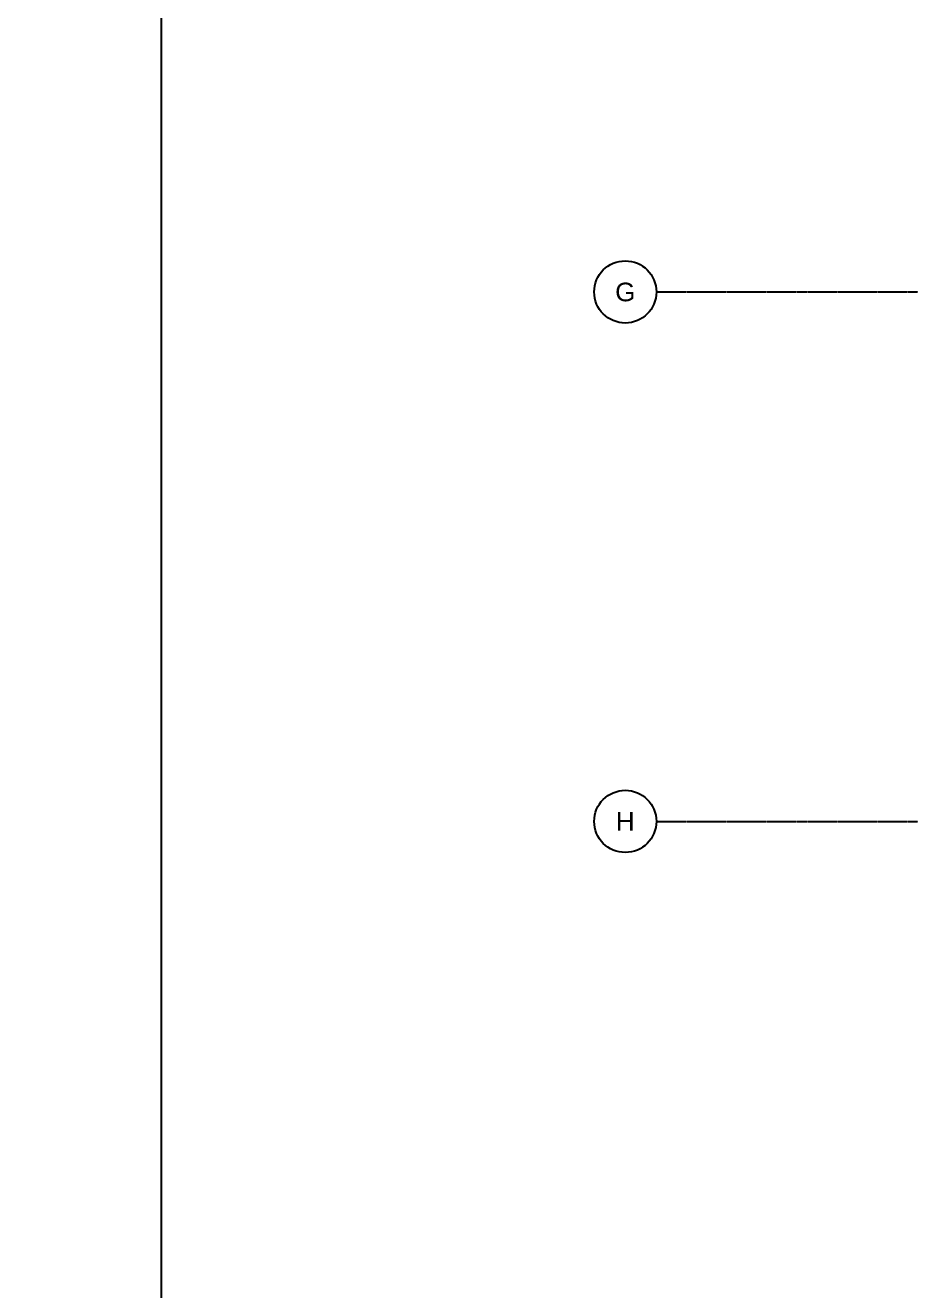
# Model space of a CAD drawing. Header units: inches. Extents: x -21257 to 11444, y 0 to 8704.
# Drawn here: x -148 to 815, y 3029 to 4406 of the extents above; entities that cross this region are included whole.
import ezdxf
from ezdxf.enums import TextEntityAlignment as Align

# ---------------------------------------------------------------- set-up
doc = ezdxf.new("R2010")
doc.units = ezdxf.units.IN
doc.header["$MEASUREMENT"] = 0
doc.linetypes.add('CENTER2', pattern=[1.125, 0.75, -0.125, 0.125, -0.125])
for name, color, linetype in [('300-CONV-LAYOUT', 6, 'Continuous'), ('Bldg_Cline', 8, 'CENTER2'), ('Bldg_Colnum', 8, 'Continuous'), ('ECT_PAGE_FRAM', 7, 'Continuous')]:
    doc.layers.add(name, color=color, linetype=linetype)
doc.styles.add('Fortna', font='arial.ttf', dxfattribs={"height": 0.09375})

# ---------------------------------------------------------------- blocks, each defined once
blk = doc.blocks.new('Colnum')
blk.add_circle((0, 0), 0.1566)
at = {"style": 'Fortna'}
blk.add_attdef('1', text='', height=0.0938, dxfattribs=at).set_placement((0, 0), align=Align.MIDDLE)
blk = doc.blocks.new('Promise-US15-100330-00-10-003 Bldg Colums')
at = {"layer": 'Bldg_Cline'}
for p, q in [((-389.3, 3600), (72, 3600)), ((-389.3, 3024), (72, 3024))]:
    blk.add_line(p, q, dxfattribs=at)
at = {"layer": 'Bldg_Colnum', "xscale": 216, "yscale": 216, "zscale": 216}
for p, values in [((-423.1, 3600), {'1': 'G'}), ((-423.1, 3024), {'1': 'H'})]:
    blk.add_blockref('Colnum', p, dxfattribs=at).add_auto_attribs(values)

msp = doc.modelspace()

# ---------------------------------------------------------------- linework, layer by layer
at = {"layer": '300-CONV-LAYOUT', "invisible_edges": 15}
for points in [[(-127.8, 3244.1, 320.5), (-135.7, 3249.6, 320.5), (-136.5, 3248.3, 320.5), (-128.8, 3243, 320.5)], [(-127.8, 3244.1, 330), (-135.7, 3249.6, 330), (-136.5, 3248.3, 330), (-128.8, 3243, 330)], [(-142.2, 3226.8, 330), (-146.9, 3230.1, 330), (-136.5, 3248.3, 330), (-128.8, 3243, 330)], [(-143.1, 3225.7, 320.5), (-147.6, 3228.8, 320.5), (-146.9, 3230.1, 320.5), (-142.2, 3226.8, 320.5)], [(-143.1, 3225.7, 330), (-147.6, 3228.8, 330), (-146.9, 3230.1, 330), (-142.2, 3226.8, 330)]]:
    msp.add_3dface(points, dxfattribs=at)
at = {"layer": 'ECT_PAGE_FRAM'}
msp.add_lwpolyline([(0, 0), (11264, 0), (11264, 8704), (0, 8704)], close=True, dxfattribs=at)

# ---------------------------------------------------------------- block references
msp.add_blockref('Promise-US15-100330-00-10-003 Bldg Colums', (928.1, 515.5))

doc.saveas('drawing.dxf')
